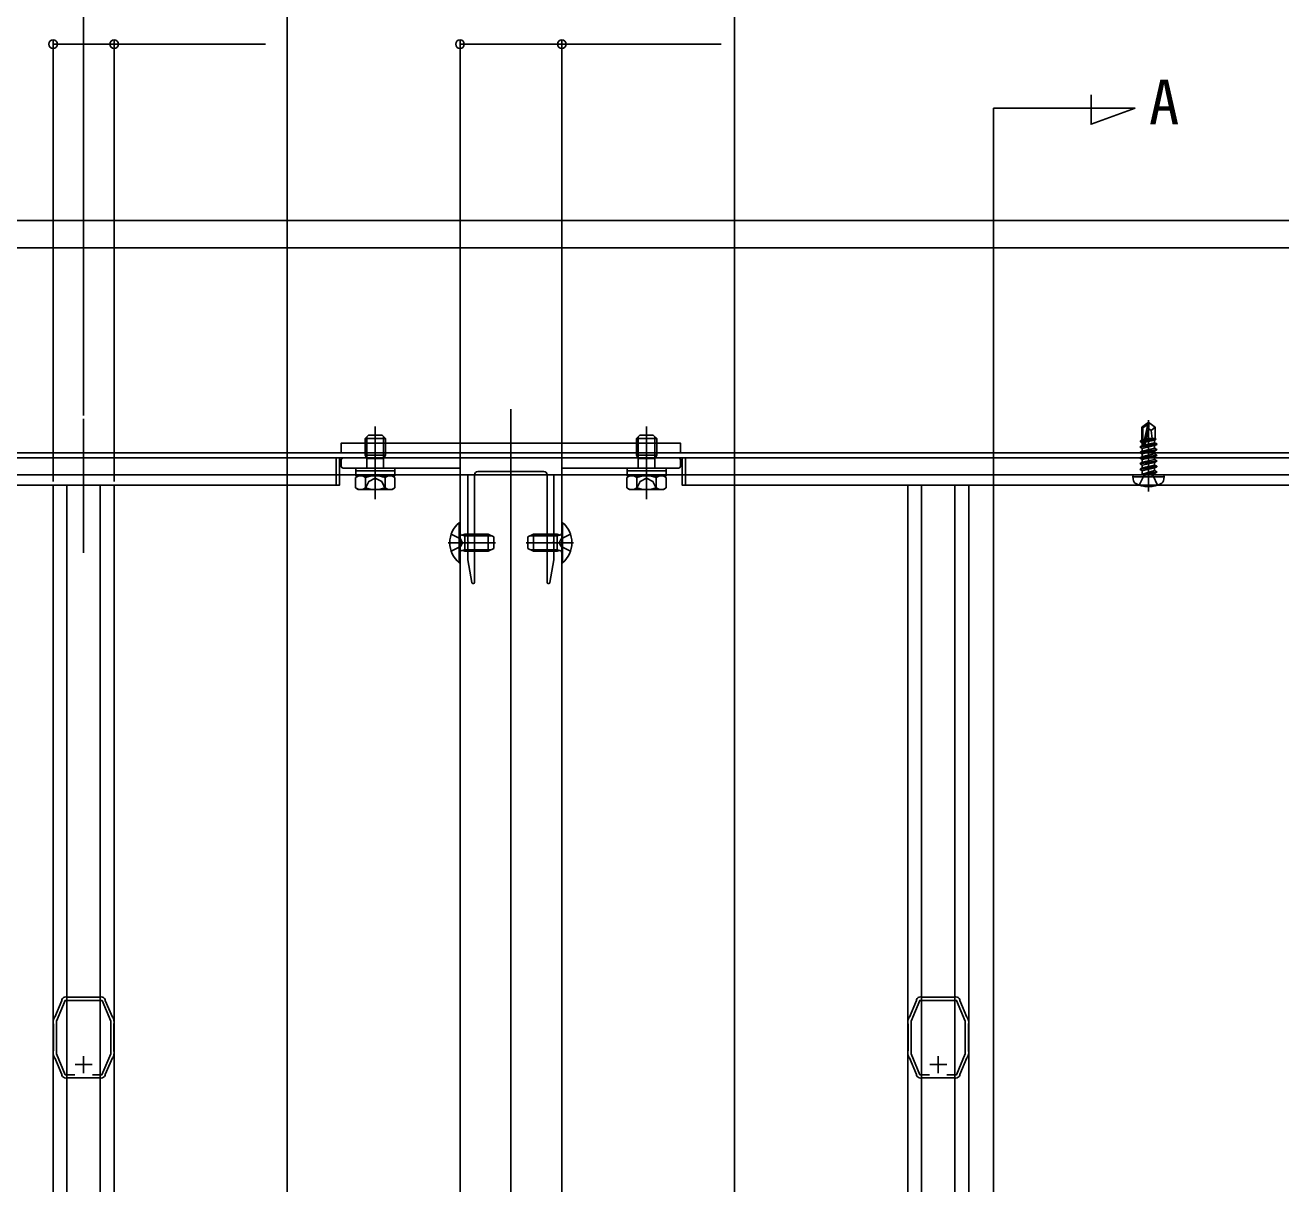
# Model space of a CAD drawing. Units: millimetres, scale not verified. Extents: x -1050 to 1050, y -1565 to 1555.
# Drawn here: x -19.6 to 350.6, y 802.8 to 1144.5 of the extents above; entities that cross this region are included whole.
import ezdxf
from ezdxf.enums import TextEntityAlignment as Align

# ---------------------------------------------------------------- set-up
doc = ezdxf.new("R2010")
doc.units = ezdxf.units.MM
doc.header["$LTSCALE"] = 8
for name, color, linetype in [('0-1_USER1', 3, 'Continuous'), ('0-3_YKK_11E', 7, 'Continuous'), ('0-4_YKK_12', 2, 'Continuous'), ('0-5_YKK_13', 4, 'Continuous'), ('0-6_YKK_D', 6, 'Continuous')]:
    doc.layers.add(name, color=color, linetype=linetype)
doc.styles.add('ＭＳ ゴシック', font='')
doc.styles.get('ＭＳ ゴシック').set_extended_font_data('MS Gothic')

msp = doc.modelspace()

# ---------------------------------------------------------------- linework, layer by layer
at = {"layer": '0-3_YKK_11E'}
for p, q in [((0.089, 838.002), (-4.911, 838.002)), ((-2.411, 840.502), (-2.411, 835.502)), ((247.089, 838.002), (252.089, 838.002)), ((249.589, 840.502), (249.589, 835.502))]:
    msp.add_line(p, q, dxfattribs=at)
for points in [[(-11.294, 851.301), (-11.094, 851.778), (-10.997, 851.881), (-10.899, 851.983), (-8.821, 856.927), (-8.814, 857.064), (-8.799, 857.219)], [(0.179, 835.002), (2.991, 835.002), (5.589, 841.185), (5.589, 850.82), (3.033, 856.902), (-7.856, 856.902), (-10.411, 850.821), (-10.411, 841.184), (-7.814, 835.002), (-5.001, 835.002)], [(-7.631, 857.995), (-7.483, 857.949), (-7.354, 857.902)], [(-7.354, 857.902), (2.532, 857.902), (2.66, 857.949), (2.809, 857.995)], [(3.976, 857.219), (3.991, 857.064), (3.998, 856.927), (6.077, 851.983), (6.174, 851.881), (6.271, 851.778), (6.472, 851.301)], [(243.201, 857.219), (243.186, 857.064), (243.179, 856.927), (241.101, 851.983), (241.003, 851.881), (240.906, 851.778), (240.706, 851.301)], [(246.999, 835.002), (244.186, 835.002), (241.589, 841.185), (241.589, 850.82), (244.145, 856.902), (255.033, 856.902), (257.589, 850.821), (257.589, 841.184), (254.991, 835.002), (252.179, 835.002)], [(254.532, 857.902), (244.646, 857.902), (244.517, 857.949), (244.369, 857.995)], [(254.809, 857.995), (254.66, 857.949), (254.532, 857.902)], [(258.472, 851.301), (258.271, 851.778), (258.174, 851.881), (258.077, 851.983), (255.998, 856.927), (255.992, 857.064), (255.976, 857.219)], [(-11.411, 841.284), (-11.411, 841.802), (-11.361, 841.935), (-11.311, 842.067), (-11.311, 849.938), (-11.361, 850.07), (-11.411, 850.202), (-11.411, 850.72)], [(6.589, 850.72), (6.589, 850.202), (6.539, 850.07), (6.489, 849.938), (6.489, 842.067), (6.539, 841.935), (6.589, 841.802), (6.589, 841.284)], [(240.589, 850.72), (240.589, 850.202), (240.639, 850.07), (240.689, 849.938), (240.689, 842.067), (240.639, 841.935), (240.589, 841.802), (240.589, 841.284)], [(258.589, 841.284), (258.589, 841.802), (258.539, 841.935), (258.489, 842.067), (258.489, 849.938), (258.539, 850.07), (258.589, 850.202), (258.589, 850.72)], [(-8.799, 834.785), (-8.814, 834.94), (-8.821, 835.078), (-10.899, 840.021), (-10.997, 840.124), (-11.094, 840.226), (-11.294, 840.703)], [(6.472, 840.703), (6.271, 840.226), (6.174, 840.124), (6.077, 840.021), (3.998, 835.078), (3.992, 834.94), (3.976, 834.785)], [(240.706, 840.703), (240.906, 840.226), (241.003, 840.124), (241.101, 840.021), (243.179, 835.078), (243.186, 834.94), (243.201, 834.785)], [(255.976, 834.785), (255.992, 834.94), (255.998, 835.078), (258.077, 840.021), (258.174, 840.124), (258.271, 840.226), (258.472, 840.703)], [(2.809, 834.01), (2.66, 834.056), (2.532, 834.102), (-7.354, 834.102), (-7.483, 834.055), (-7.631, 834.01)], [(244.369, 834.01), (244.517, 834.056), (244.646, 834.102), (254.532, 834.102), (254.66, 834.055), (254.809, 834.01)]]:
    msp.add_lwpolyline(points, dxfattribs=at)
for centre, start, end in [((-7.481, 856.502), 95.73925, 151.44438), ((2.659, 856.502), 28.55565, 84.26079), ((244.519, 856.502), 95.73921, 151.44435), ((254.659, 856.502), 28.55562, 84.26075), ((-9.911, 850.72), 157.21255, 180.00006), ((5.089, 850.72), 359.99998, 22.78771), ((242.089, 850.72), 157.21229, 180.00002), ((257.089, 850.72), 359.99994, 22.78745), ((-9.911, 841.284), 180, 202.78773), ((5.089, 841.284), 337.21234, 0.00008), ((242.089, 841.284), 179.99992, 202.78766), ((257.089, 841.284), 337.21227, 0), ((-7.481, 835.502), 208.55592, 264.26083), ((2.659, 835.502), 275.73914, 331.44347), ((244.519, 835.502), 208.55653, 264.26086), ((254.659, 835.502), 275.73917, 331.44408)]:
    msp.add_arc(centre, 1.5, start, end, dxfattribs=at)
at = {"layer": '0-4_YKK_12'}
for p, q in [((265.858, 1120.052), (265.858, 288.893)), ((265.858, 1120.052), (307.671, 1120.052)), ((-338.911, 1086.899), (586.089, 1086.899)), ((-338.911, 1078.899), (586.089, 1078.899)), ((123.589, 1031.299), (123.589, 472.399)), ((-2.411, 1028.402), (-2.411, 988.902)), ((-338.911, 1018.399), (586.089, 1018.399)), ((-338.911, 1016.899), (586.089, 1016.899)), ((585.589, 1016.902), (175.089, 1016.902)), ((-338.911, 1011.899), (586.089, 1011.899)), ((108.589, 1011.899), (108.589, 472.399)), ((138.589, 1011.899), (108.589, 1011.899)), ((138.589, 1011.899), (138.589, 472.399)), ((-338.411, 1008.902), (72.089, 1008.902)), ((-11.411, 1008.902), (-11.411, 480.402)), ((-7.354, 1008.902), (-7.354, 480.402)), ((2.532, 1008.902), (2.532, 480.402)), ((6.589, 1008.902), (6.589, 480.402)), ((585.589, 1008.902), (175.089, 1008.902)), ((240.589, 1008.902), (240.589, 480.402)), ((244.646, 1008.902), (244.646, 480.402)), ((254.532, 1008.902), (254.532, 480.402)), ((258.589, 1008.902), (258.589, 480.402))]:
    msp.add_line(p, q, dxfattribs=at)
msp.add_lwpolyline([(189.573, 1178.902), (57.604, 1178.902), (57.604, 461.847), (189.573, 461.847)], close=True, dxfattribs=at)
for points in [[(307.671, 1120.052), (294.671, 1115.321), (294.671, 1123.988)], [(72.089, 1016.902), (72.089, 1011.902), (72.089, 1008.902)], [(175.089, 1016.902), (175.089, 1011.902), (175.089, 1008.902)]]:
    msp.add_lwpolyline(points, dxfattribs=at)
at = {"layer": '0-5_YKK_13'}
for p, q in [((83.589, 1004.778), (83.589, 1026.188)), ((163.589, 1004.778), (163.589, 1026.188)), ((309.588, 1025.971), (311.412, 1027.201)), ((309.588, 1022.117), (309.588, 1025.971)), ((309.588, 1025.971), (309.941, 1025.783)), ((310.008, 1020.598), (311.412, 1026.775)), ((311.765, 1027.201), (311.412, 1027.201)), ((311.412, 1026.775), (311.412, 1027.201)), ((311.589, 1006.956), (311.589, 1028.029)), ((311.589, 1025.428), (311.589, 1027.201)), ((311.589, 1025.428), (311.765, 1027.201)), ((313.59, 1025.971), (311.765, 1027.201)), ((312.413, 1024.965), (313.59, 1025.971)), ((313.59, 1022.527), (313.59, 1025.971)), ((80.589, 1022.599), (81.589, 1023.599)), ((80.589, 1017.699), (80.589, 1022.599)), ((86.589, 1022.599), (80.589, 1022.599)), ((81.589, 1023.599), (85.589, 1023.599)), ((86.589, 1022.599), (85.589, 1023.599)), ((86.589, 1022.599), (86.589, 1017.699)), ((160.589, 1022.599), (161.589, 1023.599)), ((160.589, 1017.699), (160.589, 1022.599)), ((166.589, 1022.599), (160.589, 1022.599)), ((161.589, 1023.599), (165.589, 1023.599)), ((166.589, 1022.599), (165.589, 1023.599)), ((166.589, 1022.599), (166.589, 1017.699)), ((309.235, 1021.914), (309.941, 1022.051)), ((309.588, 1022.611), (309.941, 1022.611)), ((310.518, 1020.719), (311.589, 1025.428)), ((310.711, 1021.568), (313.413, 1022.178)), ((310.79, 1021.916), (313.825, 1022.416)), ((310.862, 1022.23), (312.823, 1022.611)), ((310.948, 1022.611), (313.59, 1022.611)), ((313.825, 1022.416), (313.413, 1022.178)), ((313.413, 1021.395), (313.413, 1022.178)), ((313.59, 1022.527), (313.825, 1022.416)), ((309.117, 1020.198), (314.061, 1021.022)), ((314.061, 1020.904), (309.117, 1020.08)), ((309.117, 1020.08), (309.117, 1020.198)), ((309.117, 1020.08), (309.764, 1019.706)), ((309.117, 1018.55), (314.061, 1019.374)), ((314.061, 1019.256), (309.117, 1018.432)), ((309.117, 1018.432), (309.117, 1018.55)), ((309.117, 1018.432), (309.764, 1018.058)), ((309.235, 1021.66), (309.235, 1021.914)), ((309.235, 1021.66), (309.941, 1021.776)), ((309.235, 1021.66), (309.764, 1021.354)), ((309.764, 1021.354), (309.945, 1021.395)), ((309.764, 1020.571), (309.764, 1021.354)), ((309.764, 1019.706), (313.413, 1020.53)), ((309.764, 1018.924), (309.764, 1019.706)), ((309.764, 1018.058), (313.413, 1018.882)), ((310.524, 1020.743), (313.413, 1021.395)), ((314.061, 1021.022), (313.413, 1021.395)), ((314.061, 1020.904), (313.413, 1020.53)), ((313.413, 1019.748), (313.413, 1020.53)), ((314.061, 1019.374), (313.413, 1019.748)), ((314.061, 1019.256), (313.413, 1018.882)), ((313.413, 1018.1), (313.413, 1018.882)), ((314.061, 1020.904), (314.061, 1021.022)), ((314.061, 1019.256), (314.061, 1019.374)), ((73.589, 1016.399), (73.589, 1014.399)), ((83.13, 1016.899), (74.089, 1016.899)), ((80.589, 1017.699), (81.129, 1016.764)), ((86.589, 1017.699), (80.589, 1017.699)), ((160.589, 1017.699), (161.129, 1016.764)), ((166.589, 1017.699), (160.589, 1017.699)), ((173.089, 1016.899), (164.047, 1016.899)), ((173.589, 1014.399), (173.589, 1016.399)), ((309.117, 1016.902), (314.061, 1017.726)), ((314.061, 1017.608), (309.117, 1016.784)), ((309.117, 1016.784), (309.117, 1016.902)), ((309.117, 1016.784), (309.764, 1016.41)), ((309.117, 1015.254), (314.061, 1016.078)), ((314.061, 1015.96), (309.117, 1015.136)), ((309.117, 1015.136), (309.117, 1015.254)), ((309.117, 1015.136), (309.764, 1014.763)), ((309.764, 1017.276), (309.764, 1018.058)), ((309.764, 1016.41), (313.413, 1017.234)), ((309.764, 1015.628), (309.764, 1016.41)), ((309.764, 1014.763), (313.413, 1015.587)), ((309.764, 1013.98), (313.413, 1014.804)), ((309.764, 1013.98), (309.764, 1014.763)), ((314.061, 1017.726), (313.413, 1018.1)), ((314.061, 1017.608), (313.413, 1017.234)), ((313.413, 1016.452), (313.413, 1017.234)), ((314.061, 1016.078), (313.413, 1016.452)), ((314.061, 1015.96), (313.413, 1015.587)), ((313.413, 1014.804), (313.413, 1015.587)), ((314.061, 1014.43), (313.413, 1014.804)), ((314.061, 1017.608), (314.061, 1017.726)), ((314.061, 1015.96), (314.061, 1016.078)), ((74.089, 1013.899), (108.289, 1013.899)), ((78.589, 1011.599), (77.815, 1011.152)), ((77.815, 1008.046), (77.815, 1011.152)), ((77.839, 1013.899), (89.339, 1013.899)), ((77.839, 1011.599), (77.839, 1013.099)), ((89.339, 1013.099), (77.839, 1013.099)), ((89.339, 1011.599), (77.839, 1011.599)), ((88.589, 1011.599), (78.589, 1011.599)), ((80.702, 1008.046), (80.702, 1011.152)), ((86.475, 1008.046), (86.475, 1011.152)), ((88.589, 1011.599), (89.362, 1011.152)), ((89.339, 1013.099), (89.339, 1011.599)), ((89.362, 1008.046), (89.362, 1011.152)), ((108.589, 1013.599), (108.589, 1012.199)), ((108.889, 1011.899), (110.589, 1011.899)), ((110.889, 1011.599), (110.889, 992.358)), ((112.889, 980.199), (112.889, 1011.899)), ((113.889, 1012.899), (133.289, 1012.899)), ((134.289, 1011.899), (134.289, 980.199)), ((136.289, 992.358), (136.289, 1011.599)), ((136.589, 1011.899), (138.289, 1011.899)), ((138.589, 1012.199), (138.589, 1013.599)), ((138.889, 1013.899), (173.089, 1013.899)), ((158.589, 1011.599), (157.815, 1011.152)), ((157.815, 1008.046), (157.815, 1011.152)), ((157.839, 1013.899), (169.339, 1013.899)), ((157.839, 1011.599), (157.839, 1013.099)), ((169.339, 1013.099), (157.839, 1013.099)), ((169.339, 1011.599), (157.839, 1011.599)), ((168.589, 1011.599), (158.589, 1011.599)), ((160.702, 1008.046), (160.702, 1011.152)), ((166.475, 1008.046), (166.475, 1011.152)), ((168.589, 1011.599), (169.362, 1011.152)), ((169.339, 1013.099), (169.339, 1011.599)), ((169.362, 1008.046), (169.362, 1011.152)), ((306.984, 1011.311), (307.088, 1011.899)), ((306.984, 1011.311), (307.187, 1010.164)), ((306.984, 1011.311), (316.193, 1011.311)), ((307.088, 1011.899), (316.09, 1011.899)), ((309.117, 1013.606), (314.061, 1014.43)), ((314.061, 1014.312), (309.117, 1013.489)), ((309.117, 1013.606), (309.764, 1013.98)), ((309.117, 1013.489), (309.117, 1013.606)), ((309.117, 1013.489), (309.764, 1013.115)), ((309.764, 1013.115), (313.413, 1013.939)), ((309.764, 1012.135), (309.764, 1013.115)), ((313.413, 1013.156), (309.823, 1012.076)), ((309.823, 1012.076), (314.061, 1012.782)), ((314.061, 1012.665), (309.823, 1011.958)), ((309.823, 1011.958), (313.413, 1012.291)), ((309.823, 1011.958), (309.823, 1012.076)), ((314.061, 1014.312), (313.413, 1013.939)), ((313.413, 1013.156), (313.413, 1013.939)), ((314.061, 1012.782), (313.413, 1013.156)), ((314.061, 1012.665), (313.413, 1012.291)), ((313.413, 1012.135), (313.413, 1012.291)), ((314.061, 1014.312), (314.061, 1014.43)), ((314.061, 1012.665), (314.061, 1012.782)), ((314.061, 1012.665), (314.061, 1012.782)), ((316.193, 1011.311), (315.991, 1010.164)), ((316.193, 1011.311), (316.09, 1011.899)), ((78.589, 1007.599), (77.815, 1008.046)), ((88.589, 1007.599), (78.589, 1007.599)), ((88.589, 1007.599), (89.362, 1008.046)), ((158.589, 1007.599), (157.815, 1008.046)), ((168.589, 1007.599), (158.589, 1007.599)), ((168.589, 1007.599), (169.362, 1008.046)), ((108.341, 997.799), (108.589, 997.799)), ((108.341, 985.999), (108.341, 997.799)), ((108.589, 997.799), (108.589, 985.999)), ((138.589, 985.999), (138.589, 997.799)), ((138.836, 997.799), (138.589, 997.799)), ((138.836, 997.799), (138.836, 985.999)), ((106.006, 994.399), (108.724, 993.044)), ((109.332, 991.899), (108.724, 993.044)), ((109.989, 993.966), (109.066, 994.16)), ((109.989, 994.399), (109.394, 994.183)), ((109.989, 989.399), (109.989, 994.399)), ((109.989, 994.399), (116.889, 994.399)), ((109.989, 993.966), (117.809, 993.966)), ((116.889, 989.399), (116.889, 994.399)), ((118.589, 993.599), (116.889, 994.399)), ((118.589, 990.199), (118.589, 993.599)), ((130.289, 994.399), (128.589, 993.599)), ((128.589, 993.599), (128.589, 990.199)), ((137.189, 993.966), (129.369, 993.966)), ((137.189, 994.399), (130.289, 994.399)), ((130.289, 994.399), (130.289, 989.399)), ((137.189, 994.399), (137.189, 989.399)), ((137.189, 994.399), (137.784, 994.183)), ((137.189, 993.966), (138.112, 994.16)), ((137.845, 991.899), (138.454, 993.044)), ((141.172, 994.399), (138.454, 993.044)), ((105.089, 991.899), (119.089, 991.899)), ((106.006, 989.399), (108.724, 990.754)), ((109.332, 991.899), (108.724, 990.754)), ((109.989, 989.832), (109.066, 989.639)), ((109.989, 989.399), (109.394, 989.616)), ((109.989, 989.832), (117.809, 989.832)), ((109.989, 989.399), (116.889, 989.399)), ((110.889, 991.441), (110.889, 986.926)), ((116.889, 989.399), (118.589, 990.199)), ((142.089, 991.899), (128.089, 991.899)), ((128.589, 990.199), (130.289, 989.399)), ((137.189, 989.832), (129.369, 989.832)), ((137.189, 989.399), (130.289, 989.399)), ((136.289, 986.926), (136.289, 991.441)), ((137.189, 989.832), (138.112, 989.639)), ((137.189, 989.399), (137.784, 989.616)), ((137.845, 991.899), (138.454, 990.754)), ((141.172, 989.399), (138.454, 990.754)), ((108.341, 985.999), (108.589, 985.999)), ((110.893, 986.874), (112.079, 980.147)), ((135.098, 980.147), (136.284, 986.874)), ((138.836, 985.999), (138.589, 985.999)), ((112.375, 979.899), (112.589, 979.899)), ((134.589, 979.899), (134.803, 979.899))]:
    msp.add_line(p, q, dxfattribs=at)
for points in [[(309.941, 1020.784), (309.941, 1025.783), (311.412, 1026.775)], [(81.129, 1023.139), (81.129, 1016.764), (81.129, 1013.899)], [(86.049, 1023.139), (86.049, 1016.764), (86.049, 1013.899)], [(161.129, 1023.139), (161.129, 1016.764), (161.129, 1013.899)], [(166.049, 1023.139), (166.049, 1016.764), (166.049, 1013.899)], [(309.235, 1021.914), (309.764, 1022.219), (309.941, 1022.259)], [(311.589, 1025.554), (312.413, 1024.965), (312.648, 1022.611)], [(309.117, 1020.198), (309.764, 1020.571), (309.99, 1020.622)], [(309.117, 1018.55), (309.764, 1018.924), (313.413, 1019.748)], [(86.589, 1017.699), (86.049, 1016.764), (81.129, 1016.764)], [(163.13, 1016.899), (123.589, 1016.899), (84.047, 1016.899)], [(166.589, 1017.699), (166.049, 1016.764), (161.129, 1016.764)], [(309.117, 1016.902), (309.764, 1017.276), (313.413, 1018.1)], [(309.117, 1015.254), (309.764, 1015.628), (313.413, 1016.452)], [(89.339, 1013.899), (89.339, 1013.099), (77.839, 1013.099), (77.839, 1013.899)], [(80.539, 1007.596), (81.689, 1009.954), (83.589, 1010.965)], [(86.639, 1007.597), (85.489, 1009.954), (83.589, 1010.965)], [(169.339, 1013.899), (169.339, 1013.099), (157.839, 1013.099), (157.839, 1013.899)], [(160.539, 1007.596), (161.689, 1009.954), (163.589, 1010.965)], [(166.639, 1007.597), (165.489, 1009.954), (163.589, 1010.965)], [(308.882, 1008.863), (310.241, 1011.59), (311.589, 1012.307)], [(314.296, 1008.863), (312.937, 1011.59), (311.589, 1012.307)]]:
    msp.add_lwpolyline(points, dxfattribs=at)
for points in [[(173.589, 1018.399), (73.589, 1018.399), (73.589, 1021.299), (173.589, 1021.299)], [(73.089, 1011.902), (73.089, 1008.902), (72.089, 1008.902), (72.089, 1011.902), (72.089, 1016.902), (73.089, 1016.902)], [(174.089, 1011.902), (174.089, 1008.902), (175.089, 1008.902), (175.089, 1011.902), (175.089, 1016.902), (174.089, 1016.902)]]:
    msp.add_lwpolyline(points, close=True, dxfattribs=at)
for centre, radius, start, end in [((310.233, 1020.784), 0.292, 180, 347.19096), ((74.089, 1016.399), 0.5, 90, 180), ((83.13, 1016.699), 0.2, 23.57818, 90), ((83.589, 1016.899), 0.3, 203.57818, 336.42182), ((84.047, 1016.699), 0.2, 90, 156.42182), ((163.13, 1016.699), 0.2, 23.57818, 90), ((163.589, 1016.899), 0.3, 203.57818, 336.42182), ((164.047, 1016.699), 0.2, 90, 156.42182), ((173.089, 1016.399), 0.5, 0, 90), ((74.089, 1014.399), 0.5, 180, 270), ((79.259, 1009.043), 2.556, 55.61708, 124.38292), ((83.589, 1002.045), 9.554, 72.41276, 107.58724), ((87.919, 1009.043), 2.556, 55.61708, 124.38292), ((108.289, 1013.599), 0.3, 0, 90), ((108.889, 1012.199), 0.3, 180, 270), ((110.589, 1011.599), 0.3, 0, 90), ((113.889, 1011.899), 1, 90, 180), ((133.289, 1011.899), 1, 0, 90), ((136.589, 1011.599), 0.3, 90, 180), ((138.289, 1012.199), 0.3, 270, 0), ((138.889, 1013.599), 0.3, 90, 180), ((159.259, 1009.043), 2.556, 55.61708, 124.38292), ((163.589, 1002.045), 9.554, 72.41276, 107.58724), ((167.919, 1009.043), 2.556, 55.61708, 124.38292), ((173.089, 1014.399), 0.5, 270, 0), ((309.529, 1012.135), 0.235, 270, 0), ((313.649, 1012.135), 0.235, 180, 270), ((79.259, 1010.155), 2.556, 235.61708, 304.38292), ((83.589, 1017.153), 9.554, 252.41276, 287.58724), ((87.919, 1010.155), 2.556, 235.61708, 304.38292), ((159.259, 1010.155), 2.556, 235.61708, 304.38292), ((163.589, 1017.153), 9.554, 252.41276, 287.58724), ((167.919, 1010.155), 2.556, 235.61708, 304.38292), ((308.23, 1010.348), 1.059, 190, 239.36409), ((311.589, 1016.019), 7.651, 239.36409, 300.63591), ((314.948, 1010.348), 1.059, 300.63591, 350), ((113.289, 991.899), 7.7, 129.98312, 230.01688), ((133.889, 991.899), 7.7, 309.98312, 50.01688), ((109.189, 994.747), 0.6, 180, 289.96957), ((111.089, 992.358), 0.2, 180, 246.42182), ((136.089, 992.358), 0.2, 293.57818, 0), ((137.989, 994.747), 0.6, 250.03043, 0), ((109.189, 989.052), 0.6, 70.03043, 180), ((111.089, 991.441), 0.2, 113.57818, 180), ((110.889, 991.899), 0.3, 293.57818, 66.42182), ((136.289, 991.899), 0.3, 113.57818, 246.42182), ((136.089, 991.441), 0.2, 0, 66.42182), ((137.989, 989.052), 0.6, 0, 109.96957), ((111.189, 986.926), 0.3, 180, 190), ((135.989, 986.926), 0.3, 350, 0), ((112.375, 980.199), 0.3, 190, 270), ((112.589, 980.199), 0.3, 270, 0), ((134.589, 980.199), 0.3, 180, 270), ((134.803, 980.199), 0.3, 270, 350)]:
    msp.add_arc(centre, radius, start, end, dxfattribs=at)
at = {"layer": '0-6_YKK_D'}
for p, q in [((-2.411, 1029.402), (-2.411, 1179.902)), ((-11.411, 1009.902), (-11.411, 1139.902)), ((6.589, 1009.902), (6.589, 1139.902)), ((108.589, 1012.899), (108.589, 1139.902)), ((138.589, 1012.899), (138.589, 1139.902))]:
    msp.add_line(p, q, dxfattribs=at)
for points in [[(-11.411, 1138.902), (6.589, 1138.902), (51.28, 1138.902)], [(108.589, 1138.902), (138.589, 1138.902), (185.598, 1138.902)]]:
    msp.add_lwpolyline(points, dxfattribs=at)
for centre in [(-11.411, 1138.902), (6.589, 1138.902), (108.589, 1138.902), (138.589, 1138.902)]:
    msp.add_circle(centre, 1.275, dxfattribs=at)

# ---------------------------------------------------------------- texts
at = {"layer": '0-1_USER1', "style": 'ＭＳ ゴシック'}
msp.add_text('A', height=13.2, dxfattribs=at).set_placement((311.716, 1111.3), align=Align.BOTTOM_LEFT)

doc.saveas('drawing.dxf')
